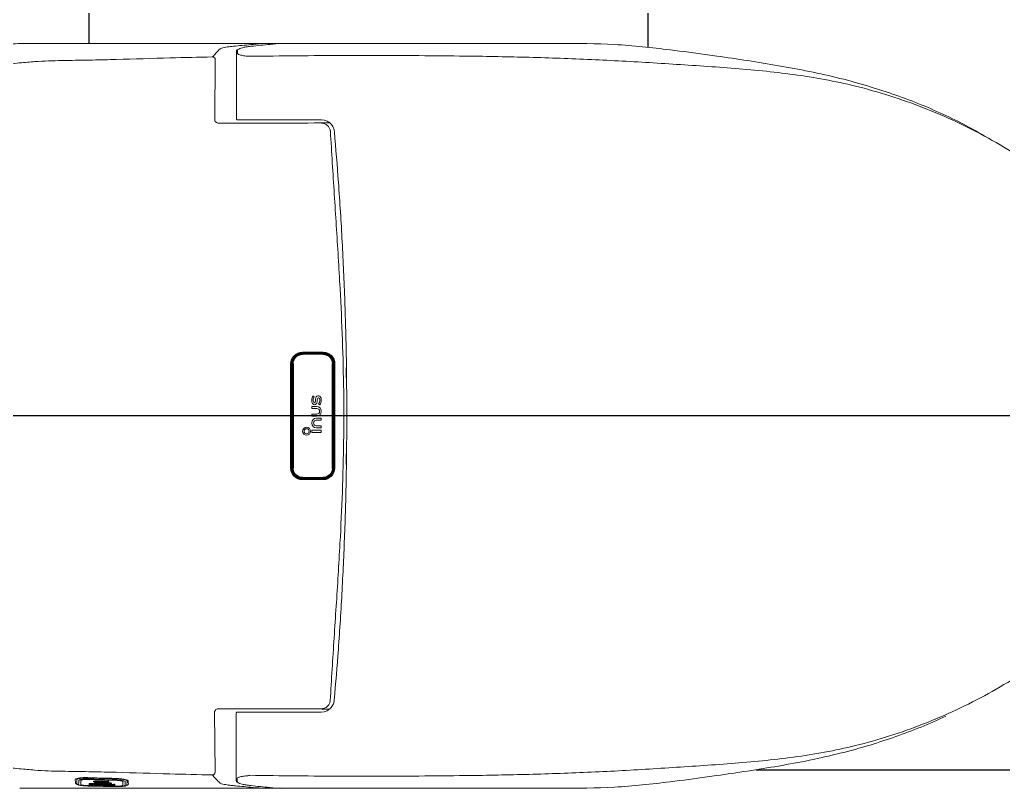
# Model space of a CAD drawing. Header units: millimetres. Extents: x 18456 to 179493, y -203649 to 469211.
# Drawn here: x 141049 to 141577, y 274931 to 275344 of the extents above; entities that cross this region are included whole.
import ezdxf

# ---------------------------------------------------------------- set-up
doc = ezdxf.new("R2010")
doc.units = ezdxf.units.MM
doc.layers.add('X-평면도(기본형)$0$FUR', color=6, linetype='Continuous', true_color=0xff00ff)
doc.layers.add('X-평면도(기본형)$0$TIL', color=5, linetype='Continuous', true_color=0x0000ff)

# ---------------------------------------------------------------- blocks, each defined once
blk = doc.blocks.new('X-평면도(기본형)$0$IW990')
at = {"layer": 'X-평면도(기본형)$0$FUR', "linetype": 'Continuous', "lineweight": 15}
for p, q in [((238356.32, 46380.14), (238645.63, 46380.22)), ((238528.57, 46376.91), (238528.88, 46376.38)), ((238529.37, 46374.33), (238529.37, 46375.88)), ((238529.37, 46375.88), (238529.38, 46339.67)), ((238540.72, 46371.43), (238541.04, 46339.38)), ((238482.16, 46338.99), (238482.23, 46338.99)), ((238482.23, 46338.99), (238483.79, 46339.16)), ((238529.38, 46339.67), (238529.38, 46339.67)), ((238476.83, 46332.8), (238476.83, 46332.81)), ((238470.26, 46195.03), (238470.38, 46206.28)), ((238470.46, 46206.27), (238470.33, 46195.03)), ((238470.18, 46182.04), (238470.16, 46180.17)), ((238470.16, 46180.17), (238470.16, 46181.86)), ((238470.18, 46178.31), (238470.16, 46180.17)), ((238470.16, 46180.17), (238470.16, 46178.48)), ((238470.27, 46165.31), (238470.39, 46154.07)), ((238470.47, 46154.07), (238470.34, 46165.32)), ((238476.92, 46027.55), (238476.92, 46027.54)), ((238482.25, 46021.36), (238482.33, 46021.36)), ((238482.33, 46021.36), (238483.88, 46021.19)), ((238529.48, 46020.7), (238529.48, 46020.7)), ((238529.49, 45984.49), (238529.48, 46020.7)), ((238540.83, 45988.95), (238541.14, 46021.01)), ((238528.68, 45983.47), (238528.99, 45984)), ((238529.49, 45986.05), (238529.49, 45984.49)), ((238587.68, 45984.49), (238587.48, 45984.3)), ((238588.05, 45984.59), (238588.05, 45984.31)), ((238588.35, 45984.54), (238588.05, 45984.31)), ((238597.8, 45983.82), (238597.8, 45983.46)), ((238598.9, 45983.48), (238598.9, 45983.12)), ((238603.33, 45983.69), (238603.33, 45983.33)), ((238603.4, 45983.69), (238603.4, 45983.32)), ((238606.13, 45984.1), (238606.13, 45983.74)), ((238356.34, 45980.36), (238645.66, 45980.32)), ((238595.37, 45982.53), (238594.72, 45982.51)), ((238594.72, 45982.51), (238594.72, 45982.16)), ((238595.37, 45982.17), (238594.72, 45982.16)), ((238594.72, 45981.65), (238595.37, 45981.66)), ((238595.37, 45982.53), (238595.37, 45982.17)), ((238596.91, 45982.36), (238595.37, 45982.32)), ((238595.37, 45981.97), (238595.37, 45982.17)), ((238595.37, 45981.66), (238595.37, 45981.89)), ((238596.49, 45982.65), (238596.49, 45983.01)), ((238596.91, 45982.57), (238596.91, 45982.21)), ((238596.91, 45982.21), (238597.56, 45982.22)), ((238596.91, 45982), (238596.91, 45982.21)), ((238596.91, 45981.92), (238596.91, 45981.7)), ((238596.91, 45981.7), (238597.56, 45981.71)), ((238597.56, 45982.58), (238597.56, 45982.22)), ((238598, 45981.86), (238598, 45982.22)), ((238598.12, 45982.21), (238598.12, 45982.57)), ((238598.12, 45982.21), (238598.19, 45982.22)), ((238598.12, 45982.21), (238598.31, 45982.14)), ((238598.19, 45982.58), (238598.19, 45982.22)), ((238598.31, 45982.14), (238598.41, 45982.15)), ((238598.63, 45982.98), (238598.63, 45983.03)), ((238598.96, 45982.18), (238598.96, 45982.04)), ((238600.07, 45982.18), (238600.07, 45981.87)), ((238600.17, 45981.88), (238600.07, 45981.87)), ((238600.17, 45982.15), (238600.17, 45981.88)), ((238600.35, 45981.81), (238600.17, 45981.88)), ((238600.26, 45982.51), (238600.26, 45982.15)), ((238600.35, 45982.17), (238600.26, 45982.2)), ((238600.29, 45981.8), (238600.35, 45981.81)), ((238600.35, 45982.17), (238600.35, 45981.81)), ((238600.76, 45982.66), (238600.76, 45982.3)), ((238601.41, 45982.32), (238600.76, 45982.3)), ((238601.41, 45982.68), (238601.41, 45982.32)), ((238603.57, 45982.73), (238602.92, 45982.72)), ((238602.92, 45982.72), (238602.92, 45982.36)), ((238603.57, 45982.37), (238602.92, 45982.36)), ((238602.92, 45982.36), (238602.92, 45982.31)), ((238602.92, 45982.26), (238602.92, 45982.22)), ((238603.07, 45982.8), (238603.07, 45983.17)), ((238604.28, 45983.28), (238603.18, 45983.25)), ((238603.18, 45983.25), (238603.18, 45982.89)), ((238604.28, 45982.92), (238603.18, 45982.89)), ((238603.4, 45983.32), (238603.33, 45983.33)), ((238603.57, 45982.37), (238603.57, 45982.73)), ((238605.22, 45982.33), (238603.7, 45982.29)), ((238603.7, 45982.29), (238603.7, 45981.94)), ((238603.7, 45981.94), (238603.7, 45981.86)), ((238604.28, 45983.28), (238604.28, 45982.92)), ((238605.87, 45982.79), (238605.22, 45982.78)), ((238605.22, 45982.78), (238605.22, 45982.42)), ((238605.87, 45982.43), (238605.22, 45982.42)), ((238605.87, 45982.79), (238605.87, 45982.79)), ((238605.87, 45982.79), (238605.87, 45982.43)), ((238608.44, 45982.86), (238606.34, 45982.81)), ((238606.34, 45982.81), (238606.34, 45982.45)), ((238606.34, 45982.37), (238606.34, 45982.45)), ((238606.45, 45982.37), (238606.45, 45982.23)), ((238606.45, 45982.15), (238606.45, 45982.23)), ((238607.79, 45982.26), (238607.79, 45982.4)), ((238607.79, 45982.19), (238607.79, 45981.96)), ((238607.79, 45981.96), (238608.44, 45981.98)), ((238608.44, 45982.86), (238608.44, 45982.5)), ((238612.73, 45982.22), (238612.92, 45982.4)), ((238614.42, 45982.24), (238614.6, 45982.45)), ((238615.57, 45982.81), (238615.79, 45982.98))]:
    blk.add_line(p, q, dxfattribs=at)
at = {"layer": 'X-평면도(기본형)$0$FUR'}
for p, q in [((238493.93, 46214.41), (238482.91, 46214.4)), ((238482.91, 46213.28), (238493.93, 46213.28)), ((238493.97, 46214.07), (238482.95, 46214.07)), ((238482.95, 46214.07), (238493.97, 46214.07)), ((238493.97, 46213.62), (238482.95, 46213.62)), ((238493.97, 46213.62), (238482.95, 46213.62)), ((238476.72, 46208.22), (238476.74, 46152.19)), ((238477.1, 46208.22), (238476.72, 46208.22)), ((238477.1, 46208.22), (238477.12, 46152.19)), ((238477.12, 46152.19), (238477.1, 46208.22)), ((238477.55, 46208.22), (238477.57, 46152.19)), ((238477.55, 46208.22), (238477.57, 46152.19)), ((238477.85, 46208.22), (238477.55, 46208.22)), ((238477.86, 46152.19), (238477.85, 46208.22)), ((238499, 46208.22), (238499.01, 46152.2)), ((238499.38, 46208.22), (238499, 46208.22)), ((238499.39, 46152.2), (238499.38, 46208.22)), ((238499.39, 46152.2), (238499.38, 46208.22)), ((238499.84, 46152.2), (238499.83, 46208.22)), ((238499.83, 46208.22), (238499.84, 46152.2)), ((238499.83, 46208.22), (238500.12, 46208.22)), ((238500.14, 46152.2), (238500.12, 46208.22)), ((238476.74, 46152.19), (238477.12, 46152.19)), ((238477.86, 46152.19), (238477.57, 46152.19)), ((238493.95, 46147.13), (238482.93, 46147.13)), ((238499.39, 46152.2), (238499.01, 46152.2)), ((238500.14, 46152.2), (238499.84, 46152.2)), ((238482.93, 46146), (238493.95, 46146.01)), ((238482.97, 46146.79), (238493.99, 46146.79)), ((238482.97, 46146.79), (238493.99, 46146.79)), ((238493.99, 46146.34), (238482.97, 46146.34)), ((238482.97, 46146.34), (238493.99, 46146.34))]:
    blk.add_line(p, q, dxfattribs=at)
at = {"layer": 'X-평면도(기본형)$0$FUR', "color": 1, "ltscale": 30, "true_color": 0xff0000}
blk.add_line((237991.89, 46180.28), (238734.95, 46180.28), dxfattribs=at)
at = {"layer": 'X-평면도(기본형)$0$FUR', "lineweight": 9}
for p, q in [((238483.94, 46171.36), (238483.94, 46172.47)), ((238483.94, 46172.47), (238488.85, 46172.47)), ((238488.85, 46171.37), (238483.94, 46171.36)), ((238488.85, 46172.47), (238488.85, 46171.37))]:
    blk.add_line(p, q, dxfattribs=at)
at = {"layer": 'X-평면도(기본형)$0$FUR', "linetype": 'Continuous', "lineweight": 15}
for points in [[(238470.16, 46180.17), (238470.15, 46180.17), (238470.11, 46180.17), (238470.05, 46180.17), (238469.98, 46180.17), (238469.88, 46180.17), (238469.78, 46180.17), (238469.67, 46180.17), (238469.56, 46180.17)], [(238598.65, 45981.88), (238598.65, 45981.88), (238598.68, 45981.9), (238598.77, 45981.92), (238598.96, 45981.95), (238599.21, 45981.97), (238599.76, 45982.02), (238600.04, 45982.06), (238600.2, 45982.1), (238600.26, 45982.15), (238600.21, 45982.19), (238600.05, 45982.23), (238599.81, 45982.26), (238599.5, 45982.27), (238598.99, 45982.27), (238598.35, 45982.23), (238598.19, 45982.22)], [(238602.92, 45982.16), (238602.92, 45982.11), (238602.92, 45982.09), (238602.92, 45982.08), (238602.92, 45982.06), (238602.86, 45981.98), (238602.76, 45981.95), (238602.62, 45981.92), (238602.43, 45981.9), (238602.23, 45981.89), (238601.93, 45981.89), (238601.74, 45981.9), (238601.6, 45981.91), (238601.48, 45981.95), (238601.41, 45982.01)]]:
    blk.add_lwpolyline(points, dxfattribs=at)
for centre, radius, start, end in [((238542.24, 46371.38), 1.52, 91.2925, 178.1461), ((238528.89, 46339.67), 0.498, 270.0164, 0.0144), ((238528.98, 46020.7), 0.498, 0.0184, 90.0164), ((238542.35, 45989), 1.52, 181.8867, 268.7402), ((238614.59, 45982.94), 0.497, 271.3257, 359.6792)]:
    blk.add_arc(centre, radius, start, end, dxfattribs=at)
at = {"layer": 'X-평면도(기본형)$0$FUR'}
for centre, radius, start, end in [((238482.91, 46208.22), 6.19, 90.0164, 180.0164), ((238482.95, 46208.22), 5.85, 90.0164, 180.0164), ((238482.95, 46208.22), 5.85, 90.0164, 180.0164), ((238482.95, 46208.22), 5.4, 90.0164, 180.0164), ((238482.95, 46208.22), 5.4, 90.0164, 180.0164), ((238482.91, 46208.22), 5.06, 90.0164, 180.0164), ((238493.94, 46208.22), 6.19, 0.0164, 90.0164), ((238493.94, 46208.22), 5.06, 0.0164, 90.0164), ((238493.98, 46208.22), 5.85, 0.0164, 90.0164), ((238493.98, 46208.22), 5.85, 0.0164, 90.0164), ((238493.98, 46208.22), 5.4, 0.0164, 90.0164), ((238493.98, 46208.22), 5.4, 0.0164, 90.0164), ((238482.93, 46152.19), 6.19, 180.0164, 270.0164), ((238482.97, 46152.19), 5.85, 180.0164, 270.0164), ((238482.97, 46152.19), 5.85, 180.0164, 270.0164), ((238482.97, 46152.19), 5.4, 180.0164, 270.0164), ((238482.97, 46152.19), 5.4, 180.0164, 270.0164), ((238482.93, 46152.19), 5.06, 180.0164, 270.0164), ((238493.95, 46152.19), 5.06, 270.0164, 0.0164), ((238493.95, 46152.19), 6.19, 270.0164, 0.0164), ((238493.99, 46152.19), 5.4, 270.0164, 0.0164), ((238493.99, 46152.19), 5.85, 270.0164, 0.0164), ((238493.99, 46152.19), 5.85, 270.0164, 0.0164), ((238493.99, 46152.19), 5.4, 270.0164, 0.0164)]:
    blk.add_arc(centre, radius, start, end, dxfattribs=at)
at = {"layer": 'X-평면도(기본형)$0$FUR', "linetype": 'Continuous', "lineweight": 15}
for points, knots in [([(238148.71, 46341.48), (238153.12, 46343.46, 0), (238161.95, 46347.43, 0), (238175.57, 46352.5, 0), (238190.07, 46357.29, 0), (238205.53, 46361.55, 0), (238221.93, 46365.22, 0), (238238.46, 46368.3, 0), (238255.06, 46370.96, 0), (238267.82, 46372.83, 0), (238281.69, 46374.81, 0), (238299.93, 46377.2, 0), (238326.46, 46380.12, 0), (238346.36, 46380.13, 0), (238356.32, 46380.14, 0)], [0, 0, 0, 0, 0.0682173, 0.1364846, 0.2047249, 0.2836288, 0.3625896, 0.4416482, 0.5207491, 0.5997706, 0.6235152, 0.718497, 0.8592532, 1, 1, 1, 1]), ([(238505.22, 46380.18), (238507.26, 46380.02, 0), (238512.82, 46379.55, 0), (238518.17, 46378.99, 0), (238521.58, 46378.63, 0)], [0.7360237, 0.7360237, 0.7360237, 0.7360237, 0.831555, 1, 1, 1, 1]), ([(238532.21, 46378.52), (238531.43, 46378.6, 0), (238527.52, 46378.99, 0), (238521.44, 46379.56, 0), (238516.14, 46380.01, 0), (238513.97, 46380.18, 0)], [0, 0, 0, 0, 0.0818884, 0.4094436, 0.6360215, 0.6360215, 0.6360215, 0.6360215]), ([(238707.62, 46175.48), (238707.48, 46190.43, 0), (238707.21, 46220.32, 0), (238705.37, 46260.49, 0), (238702.83, 46295.96, 0), (238700.96, 46318.81, 0), (238699.18, 46333.65, 0), (238697.7, 46340.45, 0), (238695.39, 46347.04, 0), (238692.14, 46353.25, 0), (238688.15, 46359.04, 0), (238683.63, 46364.09, 0), (238678.74, 46368.37, 0), (238673.62, 46371.94, 0), (238668.14, 46374.91, 0), (238662.35, 46377.23, 0), (238656.35, 46378.91, 0), (238650.73, 46379.75, 0), (238647.15, 46380.1, 0), (238645.63, 46380.22, 0)], [0, 0, 0, 0, 0.0952782, 0.1905564, 0.2562525, 0.3219487, 0.3367094, 0.3514838, 0.3661826, 0.3810752, 0.3960284, 0.4109212, 0.424131, 0.4373829, 0.4505928, 0.4638002, 0.4770496, 0.4902568, 0.4999552, 0.4999552, 0.4999552, 0.4999552]), ([(238521.58, 46378.63), (238522.45, 46378.52, 0), (238524.21, 46378.3, 0), (238526.22, 46377.89, 0), (238527.78, 46377.43, 0), (238528.31, 46377.09, 0), (238528.57, 46376.91, 0)], [0, 0, 0, 0, 0.246429, 0.500051, 0.746502, 1, 1, 1, 1]), ([(238528.88, 46374.82), (238528.77, 46374.64, 0), (238528.55, 46374.28, 0), (238526.85, 46373.78, 0), (238524.62, 46373.43, 0), (238522.9, 46373.3, 0), (238522.21, 46373.25, 0)], [0, 0, 0, 0, 0.273347, 0.546758, 0.817329, 1, 1, 1, 1]), ([(238528.88, 46376.38), (238528.88, 46376.33, 0), (238528.88, 46376.08, 0), (238528.88, 46375.57, 0), (238528.88, 46375.09, 0), (238528.88, 46374.82, 0)], [0, 0, 0, 0, 0.099169, 0.495843, 1, 1, 1, 1]), ([(238528.95, 46376.72), (238529.07, 46376.61, 0), (238529.3, 46376.39, 0), (238529.34, 46376.05, 0), (238529.37, 46375.88, 0)], [0, 0, 0, 0, 0.48558, 1, 1, 1, 1]), ([(238529.37, 46374.33), (238529.38, 46371.32, 0), (238529.38, 46365.54, 0), (238529.38, 46357.02, 0), (238529.38, 46348.47, 0), (238529.38, 46342.71, 0), (238529.38, 46339.67, 0)], [0, 0, 0, 0, 0.259955, 0.500103, 0.737095, 1, 1, 1, 1]), ([(238538.36, 46377.07), (238538.28, 46377.13, 0), (238538.04, 46377.33, 0), (238537.31, 46377.64, 0), (238536.02, 46377.97, 0), (238534.33, 46378.28, 0), (238532.93, 46378.44, 0), (238532.21, 46378.52, 0)], [0, 0, 0, 0, 0.111376, 0.330422, 0.555707, 0.77467, 1, 1, 1, 1]), ([(238542.2, 46372.9), (238542.06, 46373.08, 0), (238541.33, 46373.94, 0), (238540.05, 46375.38, 0), (238538.91, 46376.51, 0), (238538.36, 46377.07, 0)], [0, 0, 0, 0, 0.113423, 0.567128, 1, 1, 1, 1]), ([(238522.21, 46373.25), (238513.85, 46373.36, 0), (238497.13, 46373.58, 0), (238472.06, 46373.72, 0), (238447.03, 46373.72, 0), (238422.1, 46373.57, 0), (238394.37, 46373.26, 0), (238363.91, 46372.57, 0), (238330.63, 46371.24, 0), (238302.91, 46369.57, 0), (238280.66, 46368.11, 0), (238263.91, 46366.97, 0), (238247.15, 46365.52, 0), (238230.42, 46363.58, 0), (238213.75, 46360.95, 0), (238196.51, 46357.27, 0), (238178.78, 46352.26, 0), (238160.69, 46345.85, 0), (238142.99, 46338.25, 0), (238125.81, 46329.52, 0), (238110.99, 46320.67, 0), (238098.31, 46312.19, 0), (238087.59, 46304.38, 0), (238077.28, 46296.02, 0), (238067.51, 46287.06, 0), (238058.59, 46277.64, 0), (238050.64, 46267.7, 0), (238043.71, 46257.32, 0), (238037.64, 46246.41, 0), (238032.59, 46235.02, 0), (238029.43, 46226.59, 0), (238028.25, 46221.91, 0), (238028.12, 46221.52, 0)], [0, 0, 0, 0, 0.045045, 0.090113, 0.135167, 0.180192, 0.2252, 0.286412, 0.347638, 0.408861, 0.439659, 0.470514, 0.501361, 0.532157, 0.562894, 0.593613, 0.628106, 0.662718, 0.697369, 0.73198, 0.766473, 0.790174, 0.813941, 0.837696, 0.861396, 0.885041, 0.907276, 0.929591, 0.951906, 0.974141, 0.996378, 1, 1, 1, 1]), ([(238606.59, 46371.27), (238602.34, 46371.35, 0), (238588.46, 46371.63, 0), (238566.99, 46372.39, 0), (238549.79, 46372.75, 0), (238542.2, 46372.9, 0)], [0, 0, 0, 0, 0.197592, 0.645954, 1, 1, 1, 1]), ([(238641.54, 46370.04), (238640.2, 46370.17, 0), (238634.04, 46370.76, 0), (238622.98, 46371.01, 0), (238612.66, 46371.14, 0), (238607.2, 46371.26, 0), (238606.59, 46371.27, 0)], [0, 0, 0, 0, 0.115482, 0.531369, 0.947807, 1, 1, 1, 1]), ([(238698.33, 46180.24), (238698.23, 46192.42, 0), (238698.03, 46216.78, 0), (238696.52, 46253.29, 0), (238694.02, 46289.73, 0), (238691.77, 46315.81, 0), (238689.85, 46331.51, 0), (238688.72, 46336.84, 0), (238686.97, 46342.03, 0), (238684.5, 46346.94, 0), (238681.46, 46351.55, 0), (238677.44, 46356.29, 0), (238672.21, 46360.85, 0), (238665.69, 46364.86, 0), (238658.55, 46367.73, 0), (238650.08, 46369.43, 0), (238644.03, 46369.82, 0), (238641.54, 46370.04, 0)], [0, 0, 0, 0, 0.165801, 0.331607, 0.497398, 0.663183, 0.687934, 0.712702, 0.737346, 0.762467, 0.787683, 0.812808, 0.847589, 0.88237, 0.917375, 0.952378, 1, 1, 1, 1]), ([(238127.1, 46329.94), (238130.07, 46331.7, 0), (238137.1, 46335.87, 0), (238144.46, 46339.42, 0), (238148.71, 46341.48, 0)], [0, 0, 0, 0, 0.421945, 1, 1, 1, 1]), ([(238476.83, 46332.81), (238476.87, 46333.13, 0), (238477.01, 46334.12, 0), (238477.69, 46335.8, 0), (238479.12, 46337.55, 0), (238480.76, 46338.58, 0), (238481.83, 46338.89, 0), (238482.16, 46338.99, 0)], [0, 0, 0, 0, 0.113811, 0.345518, 0.613165, 0.880162, 1, 1, 1, 1]), ([(238484.3, 46337.46), (238483.52, 46337.37, 0), (238482.13, 46337.22, 0), (238480.51, 46336.17, 0), (238479.47, 46334.89, 0), (238479.05, 46333.76, 0), (238478.99, 46333.1, 0), (238478.97, 46332.95, 0)], [0, 0, 0, 0, 0.3042149, 0.5391397, 0.7379162, 0.9427692, 1, 1, 1, 1]), ([(238484.3, 46337.46), (238483.65, 46337.48, 0), (238482.59, 46337.52, 0), (238480.96, 46337.56, 0), (238479.88, 46337.57, 0), (238479.41, 46337.58, 0)], [0, 0, 0, 0, 0.480134, 0.775628, 1, 1, 1, 1]), ([(238483.79, 46339.16), (238489.6, 46339.16, 0), (238501.21, 46339.17, 0), (238512.86, 46339.17, 0), (238518.68, 46339.17, 0)], [0, 0, 0, 0, 0.499902, 1, 1, 1, 1]), ([(238539, 46337.39), (238529.87, 46337.4, 0), (238511.61, 46337.42, 0), (238493.41, 46337.45, 0), (238484.3, 46337.46, 0)], [0, 0, 0, 0, 0.4999236, 1, 1, 1, 1]), ([(238518.68, 46339.17), (238519.75, 46339.17, 0), (238521.88, 46339.17, 0), (238524.83, 46339.17, 0), (238527.14, 46339.18, 0), (238528.62, 46339.18, 0), (238528.8, 46339.18, 0), (238528.89, 46339.18, 0)], [0, 0, 0, 0, 0.20342, 0.4068306, 0.6105684, 0.8151346, 1, 1, 1, 1]), ([(238528.89, 46339.18), (238528.95, 46339.18, 0), (238529.08, 46339.2, 0), (238529.25, 46339.31, 0), (238529.36, 46339.48, 0), (238529.38, 46339.61, 0), (238529.38, 46339.67, 0)], [0, 0, 0, 0, 0.2499993, 0.5, 0.7500007, 1, 1, 1, 1]), ([(238541.04, 46339.38), (238541.04, 46339.23, 0), (238541.02, 46338.87, 0), (238540.79, 46338.31, 0), (238540.33, 46337.8, 0), (238539.7, 46337.45, 0), (238539.24, 46337.41, 0), (238539, 46337.39, 0)], [0, 0, 0, 0, 0.135907, 0.34197, 0.554556, 0.775331, 1, 1, 1, 1]), ([(238470.63, 46220.9), (238470.63, 46221.23, 0), (238470.67, 46222.89, 0), (238470.85, 46229.87, 0), (238471.21, 46241.82, 0), (238472.06, 46263.07, 0), (238473.2, 46284.29, 0), (238474.87, 46309.31, 0), (238476.07, 46323.69, 0), (238476.83, 46332.8, 0)], [0, 0, 0, 0, 0.008884, 0.044422, 0.186575, 0.328729, 0.613054, 0.755208, 1, 1, 1, 1]), ([(238478.97, 46332.95), (238478.64, 46327.33, 0), (238477.64, 46310.48, 0), (238475.8, 46282.36, 0), (238473.82, 46250.66, 0), (238472.43, 46221, 0), (238471.87, 46198.19, 0), (238471.76, 46184.58, 0), (238471.75, 46180.17, 0)], [0, 0, 0, 0, 0.0552666, 0.1658888, 0.2765103, 0.3666384, 0.4567946, 0.5000016, 0.5000016, 0.5000016, 0.5000016]), ([(238470.38, 46206.28), (238470.39, 46207.85, 0), (238470.43, 46212.73, 0), (238470.55, 46217.6, 0), (238470.63, 46220.9, 0)], [0, 0, 0, 0, 0.323794, 1, 1, 1, 1]), ([(238470.16, 46181.86), (238470.16, 46183.27, 0), (238470.16, 46187.65, 0), (238470.22, 46192.04, 0), (238470.26, 46195.03, 0)], [0, 0, 0, 0, 0.319494, 1, 1, 1, 1]), ([(238479.06, 46027.4), (238478.72, 46033.01, 0), (238477.72, 46049.87, 0), (238475.86, 46077.99, 0), (238473.86, 46109.69, 0), (238472.46, 46139.35, 0), (238471.88, 46162.15, 0), (238471.76, 46175.76, 0), (238471.75, 46180.17, 0)], [0, 0, 0, 0, 0.0552666, 0.1658888, 0.2765103, 0.3666384, 0.4567946, 0.5000016, 0.5000016, 0.5000016, 0.5000016]), ([(238698.33, 46180.24), (238698.24, 46168.05, 0), (238698.05, 46143.69, 0), (238696.56, 46107.18, 0), (238694.08, 46070.74, 0), (238691.85, 46044.66, 0), (238689.94, 46028.96, 0), (238688.81, 46023.62, 0), (238687.06, 46018.43, 0), (238684.59, 46013.53, 0), (238681.56, 46008.92, 0), (238677.54, 46004.18, 0), (238672.32, 45999.61, 0), (238665.8, 45995.6, 0), (238658.66, 45992.72, 0), (238650.19, 45991.01, 0), (238644.14, 45990.62, 0), (238641.65, 45990.4, 0)], [0, 0, 0, 0, 0.165801, 0.331607, 0.497398, 0.663183, 0.687934, 0.712702, 0.737346, 0.762467, 0.787683, 0.812808, 0.847589, 0.88237, 0.917375, 0.952378, 1, 1, 1, 1]), ([(238470.16, 46178.48), (238470.16, 46177.08, 0), (238470.17, 46172.69, 0), (238470.23, 46168.3, 0), (238470.27, 46165.31, 0)], [0, 0, 0, 0, 0.319494, 1, 1, 1, 1]), ([(238470.39, 46154.07), (238470.41, 46152.49, 0), (238470.45, 46147.61, 0), (238470.57, 46142.74, 0), (238470.65, 46139.44, 0)], [0, 0, 0, 0, 0.323794, 1, 1, 1, 1]), ([(238522.24, 45987.27), (238513.88, 45987.16, 0), (238497.15, 45986.93, 0), (238472.08, 45986.79, 0), (238447.06, 45986.79, 0), (238422.13, 45986.94, 0), (238394.39, 45987.24, 0), (238363.93, 45987.93, 0), (238330.66, 45989.25, 0), (238302.94, 45990.92, 0), (238280.69, 45992.38, 0), (238263.94, 45993.52, 0), (238247.18, 45994.97, 0), (238230.45, 45996.9, 0), (238213.77, 45999.53, 0), (238196.53, 46003.2, 0), (238178.81, 46008.22, 0), (238160.71, 46014.62, 0), (238143.01, 46022.21, 0), (238125.83, 46030.94, 0), (238111.01, 46039.8, 0), (238098.33, 46048.27, 0), (238087.61, 46056.08, 0), (238077.3, 46064.43, 0), (238067.53, 46073.39, 0), (238058.6, 46082.82, 0), (238050.66, 46092.76, 0), (238043.73, 46103.13, 0), (238037.65, 46114.04, 0), (238032.6, 46125.43, 0), (238029.44, 46133.86, 0), (238028.25, 46138.54, 0), (238028.12, 46138.93, 0)], [0, 0, 0, 0, 0.045045, 0.090113, 0.135167, 0.180192, 0.2252, 0.286412, 0.347638, 0.408861, 0.439659, 0.470514, 0.501361, 0.532157, 0.562894, 0.593613, 0.628106, 0.662718, 0.697369, 0.73198, 0.766473, 0.790174, 0.813941, 0.837696, 0.861396, 0.885041, 0.907276, 0.929591, 0.951906, 0.974141, 0.996378, 1, 1, 1, 1]), ([(238470.65, 46139.44), (238470.66, 46139.11, 0), (238470.7, 46137.45, 0), (238470.88, 46130.48, 0), (238471.25, 46118.52, 0), (238472.11, 46097.28, 0), (238473.26, 46076.06, 0), (238474.94, 46051.04, 0), (238476.15, 46036.65, 0), (238476.92, 46027.55, 0)], [0, 0, 0, 0, 0.008884, 0.044422, 0.186575, 0.328729, 0.613054, 0.755208, 1, 1, 1, 1]), ([(238476.92, 46027.54), (238476.96, 46027.21, 0), (238477.1, 46026.22, 0), (238477.78, 46024.55, 0), (238479.21, 46022.8, 0), (238480.85, 46021.77, 0), (238481.92, 46021.46, 0), (238482.25, 46021.36, 0)], [0, 0, 0, 0, 0.113811, 0.345518, 0.613165, 0.880162, 1, 1, 1, 1]), ([(238484.39, 46022.89), (238483.61, 46022.98, 0), (238482.22, 46023.13, 0), (238480.6, 46024.18, 0), (238479.56, 46025.46, 0), (238479.14, 46026.59, 0), (238479.08, 46027.25, 0), (238479.06, 46027.4, 0)], [0, 0, 0, 0, 0.3042149, 0.5391397, 0.7379162, 0.9427692, 1, 1, 1, 1]), ([(238484.39, 46022.89), (238483.74, 46022.87, 0), (238482.68, 46022.84, 0), (238481.05, 46022.79, 0), (238479.97, 46022.78, 0), (238479.5, 46022.77, 0)], [0, 0, 0, 0, 0.480134, 0.775628, 1, 1, 1, 1]), ([(238483.88, 46021.19), (238489.69, 46021.19, 0), (238501.3, 46021.19, 0), (238512.95, 46021.2, 0), (238518.77, 46021.2, 0)], [0, 0, 0, 0, 0.499902, 1, 1, 1, 1]), ([(238539.09, 46022.99), (238529.96, 46022.98, 0), (238511.7, 46022.95, 0), (238493.5, 46022.91, 0), (238484.39, 46022.89, 0)], [0, 0, 0, 0, 0.4999236, 1, 1, 1, 1]), ([(238518.77, 46021.2), (238519.84, 46021.2, 0), (238521.97, 46021.2, 0), (238524.92, 46021.2, 0), (238527.23, 46021.2, 0), (238528.71, 46021.2, 0), (238528.89, 46021.2, 0), (238528.98, 46021.2, 0)], [0, 0, 0, 0, 0.20342, 0.4068306, 0.6105684, 0.8151346, 1, 1, 1, 1]), ([(238528.98, 46021.2), (238529.04, 46021.19, 0), (238529.17, 46021.18, 0), (238529.34, 46021.06, 0), (238529.45, 46020.9, 0), (238529.47, 46020.77, 0), (238529.48, 46020.7, 0)], [0, 0, 0, 0, 0.2499993, 0.5, 0.7500007, 1, 1, 1, 1]), ([(238529.49, 45986.05), (238529.48, 45989.06, 0), (238529.48, 45994.84, 0), (238529.48, 46003.36, 0), (238529.48, 46011.9, 0), (238529.48, 46017.67, 0), (238529.48, 46020.7, 0)], [0, 0, 0, 0, 0.259955, 0.500103, 0.737095, 1, 1, 1, 1]), ([(238541.14, 46021.01), (238541.13, 46021.15, 0), (238541.11, 46021.51, 0), (238540.88, 46022.07, 0), (238540.42, 46022.59, 0), (238539.79, 46022.93, 0), (238539.33, 46022.97, 0), (238539.09, 46022.99, 0)], [0, 0, 0, 0, 0.135907, 0.34197, 0.554556, 0.775331, 1, 1, 1, 1]), ([(238148.73, 46018.99), (238153.15, 46017, 0), (238161.98, 46013.04, 0), (238175.59, 46007.97, 0), (238190.1, 46003.19, 0), (238205.56, 45998.93, 0), (238221.96, 45995.26, 0), (238238.49, 45992.18, 0), (238255.09, 45989.53, 0), (238267.85, 45987.66, 0), (238281.72, 45985.68, 0), (238299.96, 45983.29, 0), (238326.49, 45980.37, 0), (238346.39, 45980.36, 0), (238356.34, 45980.36, 0)], [0, 0, 0, 0, 0.0682173, 0.1364846, 0.2047249, 0.2836288, 0.3625896, 0.4416482, 0.5207491, 0.5997706, 0.6235152, 0.718497, 0.8592532, 1, 1, 1, 1]), ([(238606.7, 45989.15), (238602.45, 45989.07, 0), (238588.57, 45988.78, 0), (238567.1, 45988.01, 0), (238549.9, 45987.64, 0), (238542.31, 45987.48, 0)], [0, 0, 0, 0, 0.197592, 0.645954, 1, 1, 1, 1]), ([(238641.65, 45990.4), (238640.31, 45990.27, 0), (238634.15, 45989.68, 0), (238623.09, 45989.43, 0), (238612.77, 45989.29, 0), (238607.31, 45989.17, 0), (238606.7, 45989.15, 0)], [0, 0, 0, 0, 0.115482, 0.531369, 0.947807, 1, 1, 1, 1]), ([(238521.69, 45981.74), (238522.56, 45981.85, 0), (238524.32, 45982.07, 0), (238526.34, 45982.48, 0), (238527.89, 45982.95, 0), (238528.42, 45983.29, 0), (238528.68, 45983.47, 0)], [0, 0, 0, 0, 0.246429, 0.500051, 0.746502, 1, 1, 1, 1]), ([(238528.99, 45985.56), (238528.88, 45985.74, 0), (238528.66, 45986.1, 0), (238526.96, 45986.6, 0), (238524.73, 45986.95, 0), (238523.01, 45987.07, 0), (238522.32, 45987.12, 0)], [0, 0, 0, 0, 0.273347, 0.546758, 0.817329, 1, 1, 1, 1]), ([(238528.99, 45984), (238528.99, 45984.05, 0), (238528.99, 45984.3, 0), (238528.99, 45984.81, 0), (238528.99, 45985.29, 0), (238528.99, 45985.56, 0)], [0, 0, 0, 0, 0.099169, 0.495843, 1, 1, 1, 1]), ([(238529.06, 45983.65), (238529.18, 45983.76, 0), (238529.41, 45983.99, 0), (238529.46, 45984.32, 0), (238529.48, 45984.5, 0)], [0, 0, 0, 0, 0.48558, 1, 1, 1, 1]), ([(238542.31, 45987.48), (238542.17, 45987.31, 0), (238541.44, 45986.44, 0), (238540.16, 45985, 0), (238539.03, 45983.87, 0), (238538.47, 45983.32, 0)], [0, 0, 0, 0, 0.113423, 0.567128, 1, 1, 1, 1]), ([(238587.48, 45984.3), (238587.48, 45984.03, 0), (238587.48, 45983.54, 0), (238587.46, 45982.85, 0), (238587.15, 45982.37, 0), (238587.66, 45982.14, 0), (238587.75, 45982.1, 0)], [0, 0, 0, 0, 0.336667, 0.636336, 0.935555, 1, 1, 1, 1]), ([(238615.79, 45982.98), (238615.76, 45983.31, 0), (238615.72, 45983.84, 0), (238615.95, 45984.62, 0), (238615.98, 45985.2, 0), (238615.01, 45985.63, 0), (238613.49, 45985.88, 0), (238611.46, 45986.03, 0), (238607.76, 45986.02, 0), (238603.76, 45985.83, 0), (238599.48, 45985.74, 0), (238596.28, 45985.66, 0), (238593.33, 45985.55, 0), (238590.78, 45985.33, 0), (238588.98, 45985.03, 0), (238587.88, 45984.73, 0), (238587.73, 45984.55, 0), (238587.68, 45984.49, 0)], [0, 0, 0, 0, 0.140549, 0.227945, 0.314769, 0.362904, 0.410473, 0.458166, 0.505862, 0.635142, 0.700098, 0.765029, 0.829363, 0.877849, 0.926814, 0.975841, 1, 1, 1, 1]), ([(238588.05, 45984.31), (238588.07, 45983.96, 0), (238588.11, 45983.26, 0), (238588.15, 45982.63, 0), (238588.17, 45982.31, 0)], [0, 0, 0, 0, 0.499997, 1, 1, 1, 1]), ([(238594.38, 45985.37), (238593.54, 45985.34, 0), (238591.85, 45985.27, 0), (238589.79, 45985, 0), (238588.55, 45984.74, 0), (238588.39, 45984.58, 0), (238588.35, 45984.54, 0)], [0, 0, 0, 0, 0.297526, 0.594755, 0.892017, 1, 1, 1, 1]), ([(238614.1, 45982.43), (238614.03, 45982.97, 0), (238613.94, 45983.64, 0), (238614.05, 45984.46, 0), (238613.86, 45984.75, 0), (238613.29, 45984.94, 0), (238612.41, 45985.1, 0), (238611.25, 45985.2, 0), (238609.91, 45985.25, 0), (238605.17, 45985.15, 0), (238600.78, 45984.98, 0), (238596.07, 45984.85, 0), (238594.66, 45984.82, 0), (238592.94, 45984.74, 0), (238591.64, 45984.62, 0), (238590.54, 45984.46, 0), (238589.7, 45984.26, 0), (238589.16, 45984.05, 0), (238589.09, 45983.9, 0), (238589.06, 45983.83, 0)], [0, 0, 0, 0, 0.251967, 0.31496, 0.346355, 0.377645, 0.409025, 0.440539, 0.471925, 0.503138, 0.751994, 0.762778, 0.814208, 0.845195, 0.876184, 0.907124, 0.938005, 0.968915, 1, 1, 1, 1]), ([(238589.06, 45983.83), (238589.14, 45983.28, 0), (238589.23, 45982.59, 0), (238589.1, 45981.89, 0), (238589.31, 45981.65, 0), (238589.77, 45981.5, 0), (238590.27, 45981.44, 0), (238590.46, 45981.41, 0)], [0, 0, 0, 0, 0.634318, 0.792901, 0.871956, 0.95071, 1, 1, 1, 1]), ([(238590.4, 45983.86), (238590.37, 45983.35, 0), (238590.35, 45982.75, 0), (238590.42, 45982.12, 0), (238590.32, 45981.92, 0), (238590.48, 45981.8, 0), (238590.55, 45981.75, 0)], [0, 0, 0, 0, 0.694895, 0.810714, 0.927223, 1, 1, 1, 1]), ([(238612.92, 45982.4), (238612.93, 45982.88, 0), (238612.93, 45983.44, 0), (238612.93, 45984.13, 0), (238612.93, 45984.39, 0), (238612.92, 45984.64, 0), (238612.33, 45984.83, 0), (238611.47, 45984.96, 0), (238610.34, 45985.04, 0), (238608.5, 45985.04, 0), (238606.1, 45984.93, 0), (238602.61, 45984.84, 0), (238599.51, 45984.75, 0), (238596.81, 45984.67, 0), (238595.07, 45984.63, 0), (238593.44, 45984.58, 0), (238592.1, 45984.43, 0), (238591.15, 45984.26, 0), (238590.52, 45984.07, 0), (238590.44, 45983.93, 0), (238590.4, 45983.86, 0)], [0, 0, 0, 0, 0.246296, 0.287347, 0.328397, 0.369477, 0.400719, 0.43196, 0.463206, 0.494467, 0.564951, 0.635467, 0.746277, 0.788251, 0.830225, 0.871918, 0.903869, 0.935866, 0.967869, 1, 1, 1, 1]), ([(238608.54, 45985.79), (238606.18, 45985.72, 0), (238601.46, 45985.57, 0), (238596.74, 45985.44, 0), (238594.38, 45985.37, 0)], [0, 0, 0, 0, 0.500001, 1, 1, 1, 1]), ([(238600.8, 45984.14), (238600.35, 45984.13, 0), (238599.75, 45984.13, 0), (238599.02, 45984.12, 0), (238598.64, 45984.1, 0), (238598.34, 45984.07, 0), (238598.13, 45984.03, 0), (238597.91, 45983.94, 0), (238597.85, 45983.88, 0), (238597.8, 45983.82, 0)], [0, 0, 0, 0, 0.327909, 0.439384, 0.522313, 0.602078, 0.682646, 0.742554, 1, 1, 1, 1]), ([(238600.8, 45983.77), (238600.35, 45983.77, 0), (238599.75, 45983.77, 0), (238599.02, 45983.76, 0), (238598.64, 45983.74, 0), (238598.34, 45983.71, 0), (238598.13, 45983.67, 0), (238597.91, 45983.58, 0), (238597.85, 45983.52, 0), (238597.8, 45983.46, 0)], [0, 0, 0, 0, 0.327913, 0.43939, 0.522312, 0.602091, 0.682655, 0.742557, 1, 1, 1, 1]), ([(238597.8, 45983.46), (238597.84, 45983.43, 0), (238597.95, 45983.35, 0), (238598.16, 45983.22, 0), (238598.26, 45983.1, 0), (238598.39, 45983.04, 0), (238598.46, 45983.03, 0), (238598.55, 45983.03, 0), (238598.65, 45983.03, 0), (238598.75, 45983.03, 0), (238598.84, 45983.04, 0), (238598.91, 45983.06, 0), (238598.95, 45983.07, 0), (238598.96, 45983.08, 0), (238598.92, 45983.12, 0), (238598.72, 45983.25, 0), (238598.54, 45983.38, 0), (238598.41, 45983.48, 0)], [0, 0, 0, 0, 0.090176, 0.263427, 0.436679, 0.451975, 0.467276, 0.482459, 0.497495, 0.512475, 0.527497, 0.54265, 0.557968, 0.57341, 0.578442, 0.668618, 1, 1, 1, 1]), ([(238598.41, 45983.48), (238598.45, 45983.52, 0), (238598.49, 45983.58, 0), (238598.65, 45983.63, 0), (238598.75, 45983.65, 0), (238598.87, 45983.66, 0), (238599.21, 45983.67, 0), (238599.8, 45983.68, 0), (238600.36, 45983.68, 0), (238600.65, 45983.68, 0)], [0, 0, 0, 0, 0.281085, 0.325829, 0.370589, 0.415011, 0.446755, 0.708698, 1, 1, 1, 1]), ([(238598.9, 45983.48), (238598.88, 45983.5, 0), (238598.81, 45983.55, 0), (238598.74, 45983.6, 0), (238598.69, 45983.64, 0)], [0, 0, 0, 0, 0.330265, 1, 1, 1, 1]), ([(238603.33, 45983.69), (238603.22, 45983.66, 0), (238602.96, 45983.59, 0), (238602.09, 45983.49, 0), (238600.7, 45983.4, 0), (238599.54, 45983.37, 0), (238598.9, 45983.35, 0)], [0, 0, 0, 0, 0.119614, 0.290759, 0.605473, 1, 1, 1, 1]), ([(238600.65, 45983.68), (238600.9, 45983.68, 0), (238601.22, 45983.67, 0), (238601.57, 45983.67, 0), (238601.69, 45983.67, 0), (238601.75, 45983.67, 0), (238601.81, 45983.67, 0), (238601.88, 45983.67, 0), (238601.94, 45983.67, 0), (238602.01, 45983.67, 0), (238602.07, 45983.67, 0), (238602.15, 45983.67, 0), (238602.22, 45983.67, 0), (238602.28, 45983.67, 0), (238602.34, 45983.67, 0), (238602.41, 45983.67, 0), (238602.49, 45983.67, 0), (238602.55, 45983.67, 0), (238602.62, 45983.67, 0), (238602.68, 45983.67, 0), (238602.86, 45983.67, 0), (238603.54, 45983.67, 0), (238604.44, 45983.68, 0), (238605.21, 45983.69, 0), (238605.46, 45983.7, 0)], [0, 0, 0, 0, 0.161646, 0.202045, 0.222246, 0.23234, 0.242441, 0.262643, 0.27274, 0.282843, 0.303039, 0.313139, 0.333337, 0.343435, 0.353535, 0.373734, 0.383833, 0.404033, 0.414132, 0.424235, 0.444435, 0.525232, 0.848571, 1, 1, 1, 1]), ([(238605.72, 45984.16), (238605.45, 45984.15, 0), (238604.66, 45984.13, 0), (238603, 45984.12, 0), (238601.64, 45984.13, 0), (238600.8, 45984.14, 0)], [0, 0, 0, 0, 0.159984, 0.480027, 1, 1, 1, 1]), ([(238605.72, 45983.8), (238605.45, 45983.79, 0), (238604.66, 45983.77, 0), (238603, 45983.76, 0), (238601.64, 45983.77, 0), (238600.8, 45983.77, 0)], [0, 0, 0, 0, 0.159984, 0.480027, 1, 1, 1, 1]), ([(238605.46, 45983.7), (238605.23, 45983.58, 0), (238604.86, 45983.39, 0), (238604.46, 45983.14, 0), (238604.34, 45982.99, 0), (238604.28, 45982.92, 0)], [0, 0, 0, 0, 0.439156, 0.718829, 1, 1, 1, 1]), ([(238604.77, 45983.69), (238604.67, 45983.62, 0), (238604.45, 45983.49, 0), (238604.34, 45983.35, 0), (238604.28, 45983.28, 0)], [0, 0, 0, 0, 0.463516, 1, 1, 1, 1]), ([(238604.86, 45982.91), (238604.9, 45982.96, 0), (238605.02, 45983.12, 0), (238605.44, 45983.39, 0), (238605.87, 45983.61, 0), (238606.08, 45983.71, 0)], [0, 0, 0, 0, 0.217203, 0.607197, 1, 1, 1, 1]), ([(238606.07, 45984.13), (238606.04, 45984.14, 0), (238605.98, 45984.15, 0), (238605.85, 45984.16, 0), (238605.76, 45984.16, 0), (238605.72, 45984.16, 0)], [0, 0, 0, 0, 0.349612, 0.700078, 1, 1, 1, 1]), ([(238606.07, 45983.77), (238606.04, 45983.78, 0), (238605.98, 45983.79, 0), (238605.85, 45983.8, 0), (238605.76, 45983.8, 0), (238605.72, 45983.8, 0)], [0, 0, 0, 0, 0.3496097, 0.7000766, 1, 1, 1, 1]), ([(238606.12, 45984.1), (238606.12, 45984.11, 0), (238606.13, 45984.12, 0), (238606.1, 45984.13, 0), (238606.07, 45984.13, 0), (238606.07, 45984.13, 0)], [0, 0, 0, 0, 0.219993, 0.892379, 1, 1, 1, 1]), ([(238606.08, 45983.71), (238606.1, 45983.72, 0), (238606.13, 45983.73, 0), (238606.13, 45983.75, 0), (238606.1, 45983.77, 0), (238606.07, 45983.77, 0), (238606.07, 45983.77, 0)], [0, 0, 0, 0, 0.252179, 0.59871, 0.944616, 1, 1, 1, 1]), ([(238614.97, 45985.04), (238614.87, 45985.16, 0), (238614.66, 45985.39, 0), (238613.18, 45985.66, 0), (238611.05, 45985.82, 0), (238609.37, 45985.8, 0), (238608.54, 45985.79, 0)], [0, 0, 0, 0, 0.249585, 0.500063, 0.750599, 1, 1, 1, 1]), ([(238615.08, 45982.94), (238615.06, 45983.27, 0), (238615.02, 45983.94, 0), (238614.99, 45984.67, 0), (238614.97, 45985.04, 0)], [0, 0, 0, 0, 0.499996, 1, 1, 1, 1]), ([(238505.29, 45980.18), (238507.34, 45980.34, 0), (238512.92, 45980.82, 0), (238518.28, 45981.38, 0), (238521.69, 45981.74, 0)], [0.7353699, 0.7353699, 0.7353699, 0.7353699, 0.831555, 1, 1, 1, 1]), ([(238532.33, 45981.86), (238531.54, 45981.78, 0), (238527.63, 45981.39, 0), (238521.54, 45980.81, 0), (238516.22, 45980.36, 0), (238514.04, 45980.18, 0)], [0, 0, 0, 0, 0.0818884, 0.4094436, 0.6374386, 0.6374386, 0.6374386, 0.6374386]), ([(238538.47, 45983.32), (238538.39, 45983.25, 0), (238538.15, 45983.06, 0), (238537.42, 45982.75, 0), (238536.13, 45982.41, 0), (238534.45, 45982.1, 0), (238533.04, 45981.94, 0), (238532.33, 45981.86, 0)], [0, 0, 0, 0, 0.111376, 0.330422, 0.555707, 0.77467, 1, 1, 1, 1]), ([(238587.75, 45982.1), (238587.81, 45982.04, 0), (238587.89, 45981.96, 0), (238588.25, 45981.9, 0), (238588.35, 45981.89, 0)], [0, 0, 0, 0, 0.73811, 1, 1, 1, 1]), ([(238588.5, 45981.78), (238588.44, 45981.82, 0), (238588.33, 45981.87, 0), (238588.31, 45981.94, 0), (238588.31, 45981.96, 0)], [0, 0, 0, 0, 0.68711, 1, 1, 1, 1]), ([(238588.83, 45981.68), (238588.86, 45981.65, 0), (238588.96, 45981.56, 0), (238589.5, 45981.43, 0), (238590.4, 45981.3, 0), (238591.57, 45981.21, 0), (238592.92, 45981.17, 0), (238594.99, 45981.17, 0), (238597.68, 45981.25, 0), (238601.6, 45981.33, 0), (238605.4, 45981.43, 0), (238608.61, 45981.48, 0), (238610.57, 45981.57, 0), (238611.92, 45981.69, 0), (238613.07, 45981.85, 0), (238613.96, 45982.03, 0), (238614.27, 45982.17, 0), (238614.42, 45982.24, 0)], [0, 0, 0, 0, 0.021472, 0.069883, 0.118172, 0.166599, 0.215054, 0.263407, 0.372989, 0.482571, 0.654772, 0.752596, 0.801819, 0.851251, 0.900832, 0.950455, 1, 1, 1, 1]), ([(238590.55, 45981.75), (238590.57, 45981.72, 0), (238590.63, 45981.64, 0), (238591.11, 45981.55, 0), (238591.68, 45981.48, 0), (238592.18, 45981.44, 0), (238592.75, 45981.41, 0), (238593.56, 45981.38, 0), (238597.68, 45981.43, 0), (238602.11, 45981.56, 0), (238606.72, 45981.67, 0), (238608.43, 45981.71, 0), (238610.03, 45981.77, 0), (238611.3, 45981.9, 0), (238612.23, 45982.04, 0), (238612.56, 45982.16, 0), (238612.73, 45982.22, 0)], [0, 0, 0, 0, 0.024625, 0.076127, 0.102062, 0.12785, 0.153726, 0.179583, 0.23099, 0.641374, 0.709771, 0.778576, 0.846183, 0.897442, 0.94871, 1, 1, 1, 1]), ([(238594.72, 45982.16), (238594.72, 45982.09, 0), (238594.72, 45981.97, 0), (238594.72, 45981.8, 0), (238594.72, 45981.7, 0), (238594.72, 45981.65, 0)], [0, 0, 0, 0, 0.3809018, 0.6904513, 1, 1, 1, 1]), ([(238596.91, 45982), (238596.65, 45982, 0), (238596.14, 45981.98, 0), (238595.63, 45981.97, 0), (238595.37, 45981.97, 0)], [0, 0, 0, 0, 0.500011, 1, 1, 1, 1]), ([(238595.37, 45981.89), (238595.63, 45981.89, 0), (238596.14, 45981.9, 0), (238596.65, 45981.92, 0), (238596.91, 45981.92, 0)], [0, 0, 0, 0, 0.499989, 1, 1, 1, 1]), ([(238598.63, 45982.98), (238598.33, 45982.97, 0), (238597.81, 45982.96, 0), (238597.16, 45982.89, 0), (238596.74, 45982.8, 0), (238596.5, 45982.71, 0), (238596.46, 45982.63, 0), (238596.59, 45982.55, 0), (238596.89, 45982.5, 0), (238597.25, 45982.48, 0), (238597.76, 45982.46, 0), (238598.16, 45982.46, 0), (238598.49, 45982.46, 0), (238598.53, 45982.46, 0)], [0, 0, 0, 0, 0.145434, 0.248921, 0.352683, 0.452508, 0.562776, 0.637178, 0.711784, 0.805443, 0.84477, 0.978837, 1, 1, 1, 1]), ([(238598.01, 45983.31), (238597.91, 45983.31, 0), (238597.6, 45983.3, 0), (238597.14, 45983.24, 0), (238596.74, 45983.16, 0), (238596.51, 45983.08, 0), (238596.51, 45983.03, 0), (238596.51, 45983.01, 0)], [0, 0, 0, 0, 0.11231, 0.357403, 0.603092, 0.840918, 1, 1, 1, 1]), ([(238597.56, 45981.71), (238597.56, 45981.77, 0), (238597.56, 45981.89, 0), (238597.56, 45982.06, 0), (238597.56, 45982.17, 0), (238597.56, 45982.22, 0)], [0, 0, 0, 0, 0.380867, 0.690435, 1, 1, 1, 1]), ([(238598.96, 45982.04), (238598.75, 45982.03, 0), (238598.44, 45982, 0), (238598.13, 45981.95, 0), (238597.99, 45981.89, 0), (238597.99, 45981.84, 0), (238598.12, 45981.79, 0), (238598.37, 45981.76, 0), (238598.73, 45981.74, 0), (238599.25, 45981.74, 0), (238599.82, 45981.76, 0), (238600.16, 45981.79, 0), (238600.29, 45981.8, 0)], [0, 0, 0, 0, 0.1479551, 0.222989, 0.2984513, 0.3904561, 0.4808155, 0.5617619, 0.6371347, 0.749936, 0.9049239, 1, 1, 1, 1]), ([(238598.12, 45982.29), (238598.08, 45982.28, 0), (238598, 45982.26, 0), (238598.01, 45982.23, 0), (238598.02, 45982.22, 0)], [0, 0, 0, 0, 0.534441, 1, 1, 1, 1]), ([(238598.41, 45982.15), (238598.5, 45982.16, 0), (238598.73, 45982.18, 0), (238599.05, 45982.19, 0), (238599.32, 45982.19, 0), (238599.47, 45982.18, 0), (238599.57, 45982.17, 0), (238599.61, 45982.15, 0), (238599.6, 45982.14, 0), (238599.6, 45982.14, 0)], [0, 0, 0, 0, 0.2049054, 0.5141278, 0.6377456, 0.7624733, 0.8544872, 0.946617, 1, 1, 1, 1]), ([(238598.53, 45982.46), (238598.94, 45982.48, 0), (238599.85, 45982.51, 0), (238601.14, 45982.64, 0), (238602.29, 45982.83, 0), (238603.17, 45983.06, 0), (238603.32, 45983.24, 0), (238603.4, 45983.32, 0)], [0, 0, 0, 0, 0.1590834, 0.3509257, 0.5470119, 0.7751545, 1, 1, 1, 1]), ([(238603.33, 45983.33), (238603.22, 45983.3, 0), (238602.96, 45983.23, 0), (238602.09, 45983.13, 0), (238600.61, 45983.04, 0), (238599.37, 45983, 0), (238598.63, 45982.98, 0)], [0, 0, 0, 0, 0.113444, 0.2757, 0.574124, 1, 1, 1, 1]), ([(238600.07, 45981.87), (238599.94, 45981.86, 0), (238599.68, 45981.83, 0), (238599.31, 45981.82, 0), (238599.02, 45981.82, 0), (238598.84, 45981.83, 0), (238598.72, 45981.84, 0), (238598.68, 45981.85, 0), (238598.67, 45981.86, 0)], [0, 0, 0, 0, 0.261855, 0.54457, 0.686412, 0.807463, 0.903636, 1, 1, 1, 1]), ([(238599.6, 45982.13), (238599.59, 45982.12, 0), (238599.56, 45982.11, 0), (238599.43, 45982.08, 0), (238599.22, 45982.06, 0), (238599.04, 45982.05, 0), (238598.96, 45982.04, 0)], [0, 0, 0, 0, 0.156895, 0.313632, 0.697348, 1, 1, 1, 1]), ([(238600.25, 45982.51), (238600.25, 45982.52, 0), (238600.25, 45982.54, 0), (238600.19, 45982.56, 0), (238600.17, 45982.56, 0)], [0, 0, 0, 0, 0.770332, 1, 1, 1, 1]), ([(238600.76, 45982.3), (238600.76, 45982.25, 0), (238600.76, 45982.15, 0), (238600.76, 45982.05, 0), (238600.76, 45982, 0)], [0, 0, 0, 0, 0.499997, 1, 1, 1, 1]), ([(238600.76, 45982), (238600.77, 45981.98, 0), (238600.78, 45981.94, 0), (238600.92, 45981.88, 0), (238601.24, 45981.83, 0), (238601.62, 45981.81, 0), (238602.1, 45981.81, 0), (238602.58, 45981.82, 0), (238602.99, 45981.86, 0), (238603.24, 45981.9, 0), (238603.37, 45981.93, 0), (238603.45, 45981.95, 0), (238603.5, 45981.98, 0), (238603.54, 45982.01, 0), (238603.56, 45982.03, 0), (238603.57, 45982.05, 0), (238603.57, 45982.06, 0), (238603.57, 45982.07, 0)], [0, 0, 0, 0, 0.074479, 0.21329, 0.296678, 0.380232, 0.483182, 0.589423, 0.672015, 0.754973, 0.793288, 0.831575, 0.86984, 0.908085, 0.94632, 0.965424, 1, 1, 1, 1]), ([(238602.92, 45982.58), (238602.92, 45982.53, 0), (238602.93, 45982.45, 0), (238602.91, 45982.35, 0), (238602.77, 45982.3, 0), (238602.61, 45982.27, 0), (238602.38, 45982.25, 0), (238602.12, 45982.24, 0), (238601.88, 45982.25, 0), (238601.68, 45982.26, 0), (238601.53, 45982.28, 0), (238601.32, 45982.37, 0), (238601.41, 45982.46, 0), (238601.41, 45982.54, 0), (238601.41, 45982.54, 0)], [0, 0, 0, 0, 0.218979, 0.322855, 0.370214, 0.41804, 0.459511, 0.507463, 0.557608, 0.595852, 0.634017, 0.6944, 0.983671, 1, 1, 1, 1]), ([(238601.41, 45982.01), (238601.41, 45982.06, 0), (238601.41, 45982.16, 0), (238601.41, 45982.27, 0), (238601.41, 45982.32, 0)], [0, 0, 0, 0, 0.500002, 1, 1, 1, 1]), ([(238603.18, 45982.89), (238603.15, 45982.89, 0), (238603.11, 45982.89, 0), (238603.05, 45982.88, 0), (238603.01, 45982.88, 0), (238602.96, 45982.86, 0), (238602.98, 45982.84, 0), (238602.98, 45982.82, 0), (238603, 45982.81, 0), (238603.05, 45982.81, 0), (238603.11, 45982.8, 0), (238603.25, 45982.81, 0), (238603.69, 45982.82, 0), (238604.11, 45982.83, 0), (238604.44, 45982.84, 0)], [0, 0, 0, 0, 0.031635, 0.063241, 0.095098, 0.127641, 0.228679, 0.267141, 0.299619, 0.332105, 0.363922, 0.39626, 0.529472, 1, 1, 1, 1]), ([(238603.57, 45982.07), (238603.57, 45982.12, 0), (238603.57, 45982.22, 0), (238603.57, 45982.32, 0), (238603.57, 45982.37, 0)], [0, 0, 0, 0, 0.499998, 1, 1, 1, 1]), ([(238605.22, 45981.97), (238605.04, 45981.97, 0), (238604.53, 45981.96, 0), (238604.02, 45981.94, 0), (238603.7, 45981.94, 0)], [0, 0, 0, 0, 0.36256, 1, 1, 1, 1]), ([(238603.7, 45981.86), (238603.89, 45981.86, 0), (238604.25, 45981.87, 0), (238604.97, 45981.89, 0), (238605.51, 45981.9, 0), (238605.87, 45981.91, 0)], [0, 0, 0, 0, 0.254061, 0.508136, 1, 1, 1, 1]), ([(238604.44, 45982.84), (238604.49, 45982.84, 0), (238604.58, 45982.85, 0), (238604.71, 45982.86, 0), (238604.81, 45982.88, 0), (238604.85, 45982.89, 0), (238604.86, 45982.9, 0), (238604.86, 45982.91, 0)], [0, 0, 0, 0, 0.227897, 0.4559, 0.683578, 0.913774, 1, 1, 1, 1]), ([(238605.22, 45982.42), (238605.22, 45982.37, 0), (238605.22, 45982.26, 0), (238605.22, 45982.12, 0), (238605.22, 45982.02, 0), (238605.22, 45981.97, 0)], [0, 0, 0, 0, 0.344182, 0.672091, 1, 1, 1, 1]), ([(238605.87, 45981.91), (238605.87, 45981.96, 0), (238605.87, 45982.06, 0), (238605.87, 45982.24, 0), (238605.87, 45982.36, 0), (238605.87, 45982.43, 0)], [0, 0, 0, 0, 0.291822, 0.583644, 1, 1, 1, 1]), ([(238608.44, 45982.5), (238608.26, 45982.5, 0), (238607.91, 45982.49, 0), (238607.21, 45982.47, 0), (238606.68, 45982.46, 0), (238606.34, 45982.45, 0)], [0, 0, 0, 0, 0.253212, 0.506409, 1, 1, 1, 1]), ([(238607.79, 45982.4), (238607.61, 45982.4, 0), (238607.13, 45982.39, 0), (238606.64, 45982.37, 0), (238606.34, 45982.37, 0)], [0, 0, 0, 0, 0.366434, 1, 1, 1, 1]), ([(238606.45, 45982.23), (238606.63, 45982.23, 0), (238607.07, 45982.25, 0), (238607.52, 45982.26, 0), (238607.79, 45982.26, 0)], [0, 0, 0, 0, 0.396737, 1, 1, 1, 1]), ([(238607.79, 45982.19), (238607.61, 45982.18, 0), (238607.17, 45982.17, 0), (238606.72, 45982.16, 0), (238606.45, 45982.15, 0)], [0, 0, 0, 0, 0.39674, 1, 1, 1, 1]), ([(238608.44, 45981.98), (238608.44, 45982.03, 0), (238608.44, 45982.13, 0), (238608.44, 45982.3, 0), (238608.44, 45982.43, 0), (238608.44, 45982.5, 0)], [0, 0, 0, 0, 0.281623, 0.563248, 1, 1, 1, 1]), ([(238614.88, 45982.51), (238614.86, 45982.47, 0), (238614.8, 45982.4, 0), (238614.75, 45982.38, 0), (238614.72, 45982.37, 0)], [0, 0, 0, 0, 0.555897, 1, 1, 1, 1]), ([(238614.88, 45982.51), (238615.08, 45982.56, 0), (238615.48, 45982.65, 0), (238615.54, 45982.75, 0), (238615.57, 45982.81, 0)], [0, 0, 0, 0, 0.474578, 1, 1, 1, 1])]:
    blk.add_open_spline(points, degree=3, knots=knots, dxfattribs=at)
at = {"layer": 'X-평면도(기본형)$0$FUR'}
for points in [[(238482.95, 46214.07), (238482.91, 46214.07), (238482.91, 46214.4)], [(238482.91, 46213.28), (238482.91, 46213.62), (238482.95, 46213.62)], [(238493.97, 46214.07), (238493.93, 46214.07), (238493.93, 46214.41)], [(238493.93, 46213.28), (238493.93, 46213.62), (238493.97, 46213.62)], [(238482.97, 46146.79), (238482.93, 46146.79), (238482.93, 46147.13)], [(238493.99, 46146.79), (238493.95, 46146.79), (238493.95, 46147.13)], [(238482.93, 46146), (238482.93, 46146.34), (238482.97, 46146.34)], [(238493.95, 46146.01), (238493.95, 46146.34), (238493.99, 46146.34)]]:
    blk.add_rational_spline(points, [1, 0.707106781187, 1], degree=2, dxfattribs=at)
at = {"layer": 'X-평면도(기본형)$0$FUR', "lineweight": 9}
for points, knots in [([(238486.57, 46190.37), (238486.18, 46191.1, 0), (238485.26, 46191.32, 0), (238484.61, 46190.76, 0), (238484, 46190.25, 0), (238483.85, 46189.47, 0), (238483.85, 46188.56, 0), (238483.85, 46187.65, 0), (238484.23, 46186.66, 0), (238484.56, 46186.24, 0), (238484.56, 46186.24, 0), (238485.28, 46186.67, 0), (238485.28, 46186.67, 0), (238484.58, 46187.75, 0), (238484.64, 46188.93, 0), (238484.83, 46189.49, 0), (238485.03, 46190.05, 0), (238485.55, 46190.1, 0), (238485.79, 46189.73, 0), (238486.04, 46189.37, 0), (238486.07, 46188.61, 0), (238486.16, 46187.74, 0), (238486.26, 46186.86, 0), (238486.72, 46186.18, 0), (238487.49, 46186.2, 0), (238488.42, 46186.23, 0), (238489.02, 46187.25, 0), (238489.02, 46188.52, 0), (238489.02, 46189.61, 0), (238488.74, 46190.46, 0), (238488.4, 46190.95, 0), (238488.4, 46190.95, 0), (238487.68, 46190.53, 0), (238487.68, 46190.53, 0), (238487.92, 46190.16, 0), (238488.19, 46189.39, 0), (238488.2, 46188.71, 0), (238488.2, 46188.07, 0), (238488.03, 46187.29, 0), (238487.59, 46187.28, 0), (238487.17, 46187.27, 0), (238487.08, 46187.84, 0), (238487.04, 46188.43, 0), (238487.02, 46188.69, 0), (238486.98, 46189, 0), (238486.93, 46189.27, 0), (238486.88, 46189.6, 0), (238486.73, 46190.07, 0), (238486.57, 46190.37)], [0, 0, 0, 0, 1, 1, 1, 2, 2, 2, 3, 3, 3, 4, 4, 4, 5, 5, 5, 6, 6, 6, 7, 7, 7, 8, 8, 8, 9, 9, 9, 10, 10, 10, 11, 11, 11, 12, 12, 12, 13, 13, 13, 14, 14, 14, 15, 15, 15, 16, 16, 16, 16]), ([(238483.85, 46182.66), (238483.85, 46184.39, 0), (238484.84, 46185.21, 0), (238486.36, 46185.22, 0), (238486.36, 46185.22, 0), (238488.85, 46185.22, 0), (238488.85, 46185.22, 0), (238488.85, 46185.22, 0), (238488.85, 46184.17, 0), (238488.85, 46184.17, 0), (238488.85, 46184.17, 0), (238486.25, 46184.17, 0), (238486.25, 46184.17, 0), (238485.47, 46184.17, 0), (238484.79, 46183.67, 0), (238484.79, 46182.66, 0), (238484.79, 46181.66, 0), (238485.47, 46181.16, 0), (238486.25, 46181.16, 0), (238486.25, 46181.16, 0), (238488.85, 46181.16, 0), (238488.85, 46181.16, 0), (238488.85, 46181.16, 0), (238488.85, 46180.11, 0), (238488.85, 46180.11, 0), (238488.85, 46180.11, 0), (238486.36, 46180.11, 0), (238486.36, 46180.11, 0), (238484.84, 46180.11, 0), (238483.85, 46180.93, 0), (238483.85, 46182.66)], [0, 0, 0, 0, 1, 1, 1, 2, 2, 2, 3, 3, 3, 4, 4, 4, 5, 5, 5, 6, 6, 6, 7, 7, 7, 8, 8, 8, 9, 9, 9, 10, 10, 10, 10]), ([(238488.94, 46176.42), (238488.94, 46178.15, 0), (238487.95, 46178.97, 0), (238486.42, 46178.97, 0), (238486.42, 46178.97, 0), (238483.94, 46178.97, 0), (238483.94, 46178.97, 0), (238483.94, 46178.97, 0), (238483.94, 46177.92, 0), (238483.94, 46177.92, 0), (238483.94, 46177.92, 0), (238486.53, 46177.92, 0), (238486.53, 46177.92, 0), (238487.32, 46177.92, 0), (238488, 46177.42, 0), (238488, 46176.42, 0), (238488, 46175.41, 0), (238487.32, 46174.92, 0), (238486.53, 46174.92, 0), (238486.53, 46174.92, 0), (238483.94, 46174.91, 0), (238483.94, 46174.91, 0), (238483.94, 46174.91, 0), (238483.94, 46173.86, 0), (238483.94, 46173.86, 0), (238483.94, 46173.86, 0), (238486.42, 46173.86, 0), (238486.42, 46173.86, 0), (238487.95, 46173.87, 0), (238488.94, 46174.69, 0), (238488.94, 46176.42)], [0, 0, 0, 0, 1, 1, 1, 2, 2, 2, 3, 3, 3, 4, 4, 4, 5, 5, 5, 6, 6, 6, 7, 7, 7, 8, 8, 8, 9, 9, 9, 10, 10, 10, 10]), ([(238493.9, 46171.96), (238493.9, 46170.77, 0), (238492.94, 46169.81, 0), (238491.76, 46169.81, 0), (238490.57, 46169.81, 0), (238489.61, 46170.77, 0), (238489.61, 46171.96, 0), (238489.61, 46173.14, 0), (238490.57, 46174.1, 0), (238491.76, 46174.1, 0), (238492.94, 46174.1, 0), (238493.9, 46173.14, 0), (238493.9, 46171.96)], [0, 0, 0, 0, 1, 1, 1, 2, 2, 2, 3, 3, 3, 4, 4, 4, 4]), ([(238490.39, 46171.96), (238490.39, 46171.2, 0), (238491, 46170.59, 0), (238491.76, 46170.59, 0), (238492.51, 46170.59, 0), (238493.12, 46171.2, 0), (238493.12, 46171.96, 0), (238493.12, 46172.71, 0), (238492.51, 46173.32, 0), (238491.76, 46173.32, 0), (238491, 46173.32, 0), (238490.39, 46172.71, 0), (238490.39, 46171.96)], [0, 0, 0, 0, 1, 1, 1, 2, 2, 2, 3, 3, 3, 4, 4, 4, 4])]:
    blk.add_open_spline(points, degree=3, knots=knots, dxfattribs=at)

msp = doc.modelspace()

# ---------------------------------------------------------------- linework, layer by layer
at = {"layer": 'X-평면도(기본형)$0$TIL'}
for p, q in [((141086.07, 275621.05), (141086.07, 275330.98)), ((141386.07, 275621.05), (141386.07, 275328.87)), ((141444.24, 274941.05), (143486.07, 274941.05))]:
    msp.add_line(p, q, dxfattribs=at)

# ---------------------------------------------------------------- block references
at = {"layer": 'X-평면도(기본형)$0$FUR', "xscale": -1}
msp.add_blockref('X-평면도(기본형)$0$IW990', (379694.75, 228950.77), dxfattribs=at)

doc.saveas('drawing.dxf')
